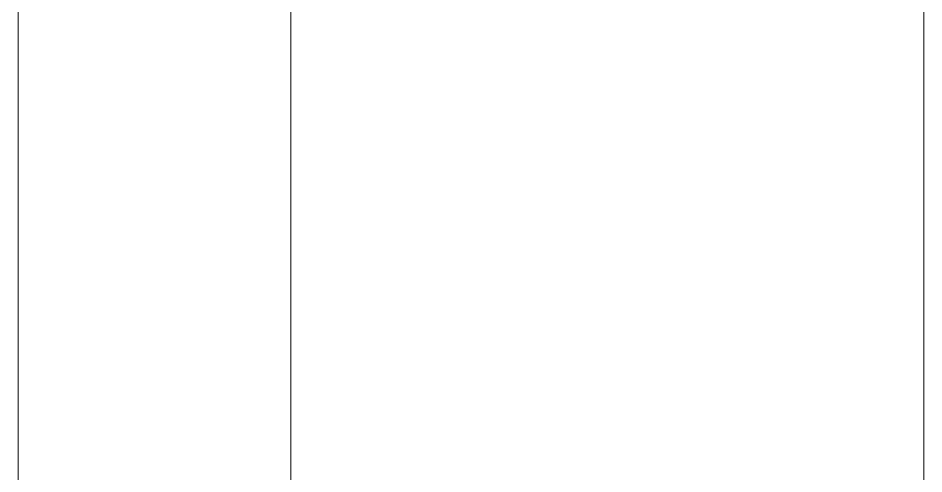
# Model space of a CAD drawing. Header units: millimetres. Extents: x 4137 to 6698, y 1400 to 3585.
# Drawn here: x 5096.45 to 5146.25, y 3041.76 to 3066.8 of the extents above; entities that cross this region are included whole.
import ezdxf

# ---------------------------------------------------------------- set-up
doc = ezdxf.new("R2010")
doc.units = ezdxf.units.MM
doc.layers.add('000-PI-Oprema', color=30, linetype='Continuous', lineweight=5)
doc.layers.add('004-PI-DIN Šina', color=3, linetype='Continuous')

msp = doc.modelspace()

# ---------------------------------------------------------------- linework, layer by layer
at = {"color": 0, "linetype": 'ByBlock', "lineweight": 0, "ltscale": 0.25}
msp.add_lwpolyline([(5111.448, 3087.785), (5146.248, 3087.785), (5146.248, 2940.778), (5111.448, 2940.778), (5111.448, 3087.785)], dxfattribs=at)
at = {"layer": '000-PI-Oprema', "color": 0, "linetype": 'ByBlock', "lineweight": 0}
msp.add_open_spline([(5146.248, 2948.785), (5146.248, 2949.638), (5146.248, 2951.302), (5146.248, 2953.635), (5146.248, 2955.751), (5146.248, 2958.521), (5146.248, 2962.422), (5146.248, 2968.335), (5146.248, 2977.795), (5146.248, 2990.905), (5146.248, 3008.136), (5146.248, 3026.777), (5146.248, 3043.826), (5146.248, 3059.024), (5146.248, 3069.376), (5146.248, 3077.718), (5146.248, 3082.744), (5146.248, 3086.192), (5146.248, 3087.785)], degree=3, knots=[0, 0, 0, 0, 0.018357, 0.035822, 0.050221, 0.063898, 0.09543, 0.134182, 0.191169, 0.299064, 0.416456, 0.562341, 0.701008, 0.784589, 0.890964, 0.925157, 0.965428, 1, 1, 1, 1], dxfattribs=at)
at = {"layer": '004-PI-DIN Šina', "color": 0, "linetype": 'ByBlock', "lineweight": 0}
msp.add_line((5096.448, 3071.166), (5096.448, 3025.928), dxfattribs=at)

doc.saveas('drawing.dxf')
